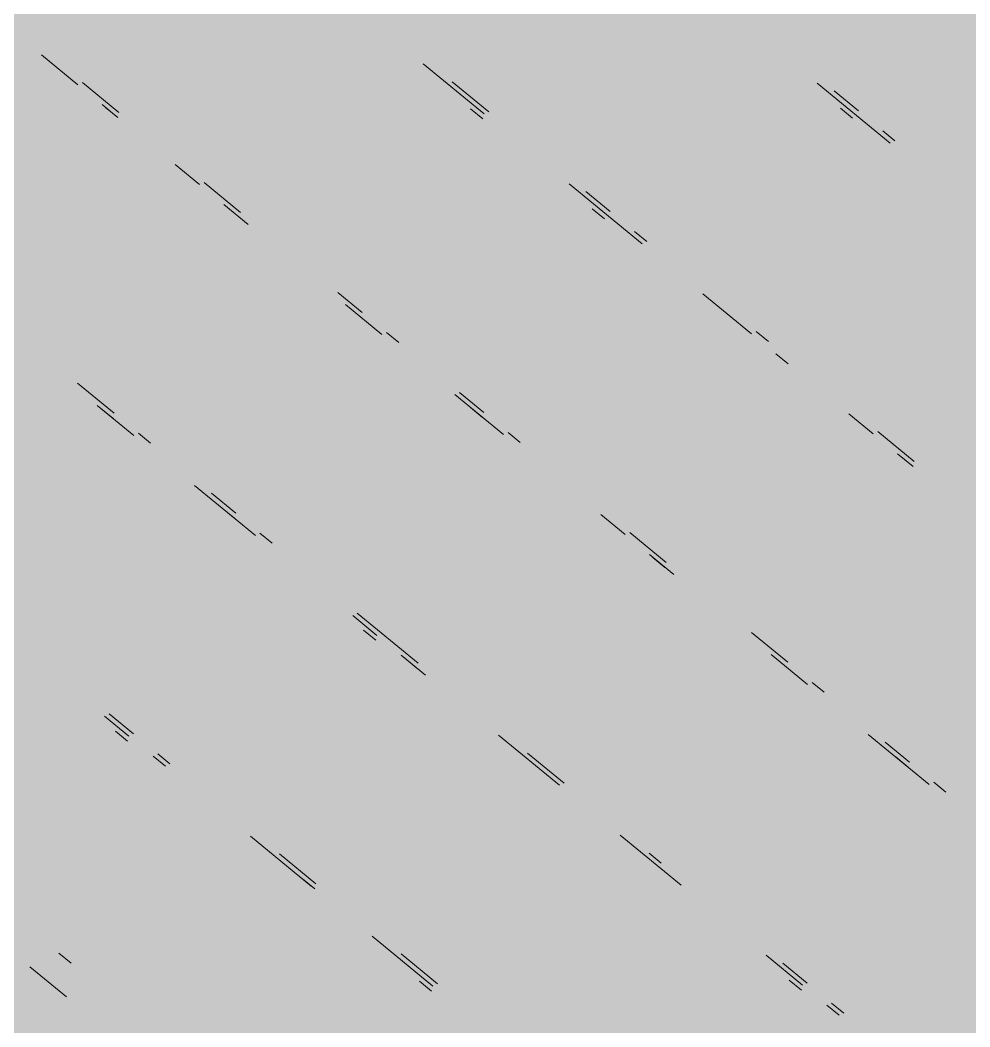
# Paper-space layout '03 3D Building and Roof' of a CAD drawing. Header units: millimetres. Extents: x 5 to 415, y 5 to 292.
# Drawn here: x 257.689 to 260.248, y 71.615 to 74.327 of the extents above; entities that cross this region are included whole.
import ezdxf

# ---------------------------------------------------------------- set-up
doc = ezdxf.new("R2010")
doc.units = ezdxf.units.MM
doc.layers.add('EXISTING', color=7, linetype='Continuous')
doc.layers.add('IMAGES', color=7, linetype='Continuous')

# ---------------------------------------------------------------- blocks, each defined once
blk = doc.blocks.new('SHEET_03')
at = {"layer": 'EXISTING', "color": 250, "lineweight": 9}
for p, q in [((257.7461, 74.2341), (257.8444, 74.1533)), ((258.775, 74.2094), (258.9388, 74.0747)), ((257.9552, 74.0784), (257.8569, 74.1592)), ((258.9513, 74.0806), (258.853, 74.1614)), ((259.8366, 74.1577), (260.0332, 73.9961)), ((259.9474, 74.0828), (259.8819, 74.1366)), ((257.9099, 74.0995), (257.9427, 74.0725)), ((257.9518, 74.065), (257.919, 74.0919)), ((258.9354, 74.0613), (258.9026, 74.0882)), ((259.9315, 74.0635), (259.8988, 74.0904)), ((260.0457, 74.002), (260.0129, 74.0289)), ((258.1065, 73.9379), (258.172, 73.884)), ((258.2828, 73.8091), (258.1845, 73.8899)), ((259.1681, 73.8862), (259.3647, 73.7246)), ((259.2789, 73.8113), (259.2134, 73.8651)), ((258.2376, 73.8301), (258.3031, 73.7763)), ((259.263, 73.792), (259.2303, 73.8189)), ((259.3772, 73.7305), (259.3445, 73.7574)), ((258.6105, 73.5397), (258.5449, 73.5936)), ((259.5285, 73.5899), (259.6596, 73.4822)), ((258.5652, 73.5608), (258.6635, 73.48)), ((258.7087, 73.4589), (258.676, 73.4859)), ((259.7049, 73.4611), (259.6721, 73.4881)), ((259.7251, 73.4283), (259.7579, 73.4014)), ((257.942, 73.2682), (257.8437, 73.349)), ((258.8601, 73.3184), (258.9911, 73.2107)), ((258.9381, 73.2704), (258.8726, 73.3243)), ((257.8967, 73.2893), (257.995, 73.2085)), ((257.9386, 73.2548), (257.9058, 73.2818)), ((258.9347, 73.257), (258.9019, 73.2839)), ((259.9217, 73.2667), (259.9872, 73.2129)), ((258.0403, 73.1874), (258.0075, 73.2144)), ((259.0364, 73.1896), (259.0036, 73.2166)), ((260.098, 73.1379), (259.9997, 73.2187)), ((260.0528, 73.159), (260.0855, 73.1321)), ((260.0946, 73.1245), (260.0619, 73.1515)), ((258.1588, 73.0738), (258.3227, 72.9392)), ((258.2696, 72.9989), (258.2041, 73.0528)), ((258.2662, 72.9855), (258.2335, 73.0124)), ((259.2532, 72.9952), (259.3188, 72.9414)), ((258.3679, 72.9181), (258.3351, 72.945)), ((259.4295, 72.8664), (259.3313, 72.9472)), ((259.3843, 72.8875), (259.4498, 72.8336)), ((259.4262, 72.853), (259.3934, 72.8799)), ((258.5848, 72.7237), (258.6503, 72.6698)), ((258.7611, 72.5949), (258.5973, 72.7296)), ((258.6469, 72.6564), (258.6141, 72.6834)), ((259.7572, 72.5971), (259.6589, 72.6779)), ((258.7158, 72.616), (258.7813, 72.5621)), ((258.7577, 72.5815), (258.7249, 72.6084)), ((259.7119, 72.6182), (259.8102, 72.5374)), ((259.8555, 72.5163), (259.8227, 72.5432)), ((257.9163, 72.4522), (257.9818, 72.3983)), ((257.9943, 72.4042), (257.9288, 72.4581)), ((257.9784, 72.3849), (257.9457, 72.4118)), ((258.9779, 72.4005), (259.1417, 72.2659)), ((259.974, 72.4027), (260.1379, 72.268)), ((260.0848, 72.3278), (260.0193, 72.3816)), ((258.0473, 72.3445), (258.0801, 72.3175)), ((258.0926, 72.3234), (258.0598, 72.3503)), ((259.1542, 72.2717), (259.0559, 72.3525)), ((260.0814, 72.3144), (260.0487, 72.3413)), ((260.1831, 72.247), (260.1503, 72.2739)), ((258.3095, 72.129), (258.4733, 71.9943)), ((259.3056, 72.1312), (259.4694, 71.9965)), ((258.4858, 72.0002), (258.3875, 72.081)), ((259.4163, 72.0563), (259.3836, 72.0832)), ((258.4824, 71.9868), (258.4496, 72.0137)), ((258.6371, 71.8597), (258.8009, 71.725)), ((257.8262, 71.7867), (257.7935, 71.8137)), ((258.8134, 71.7309), (258.7151, 71.8117)), ((259.6987, 71.808), (259.797, 71.7272)), ((257.7154, 71.777), (257.8137, 71.6962)), ((259.8095, 71.7331), (259.744, 71.7869)), ((258.7975, 71.7116), (258.7648, 71.7385)), ((259.7936, 71.7138), (259.7609, 71.7407)), ((259.8625, 71.6733), (259.8953, 71.6464)), ((259.9078, 71.6523), (259.875, 71.6792))]:
    blk.add_line(p, q, dxfattribs=at)
at = {"layer": 'IMAGES', "color": 7}
for points in [[(257.6309, 74.3238), (257.7273, 74.3238), (257.6309, 74.4202), (257.7273, 74.4202)], [(257.7273, 74.3238), (257.8236, 74.3238), (257.7273, 74.4202), (257.8236, 74.4202)], [(257.8236, 74.3238), (258.3055, 74.3238), (257.8236, 74.4202), (258.3055, 74.4202)], [(258.3055, 74.3238), (258.4982, 74.3238), (258.3055, 74.4202), (258.4982, 74.4202)], [(258.4982, 74.3238), (258.6909, 74.3238), (258.4982, 74.4202), (258.6909, 74.4202)], [(258.6909, 74.3238), (258.7873, 74.3238), (258.6909, 74.4202), (258.7873, 74.4202)], [(258.7873, 74.3238), (258.8836, 74.3238), (258.7873, 74.4202), (258.8836, 74.4202)], [(258.8836, 74.3238), (259.3655, 74.3238), (258.8836, 74.4202), (259.3655, 74.4202)], [(259.3655, 74.3238), (259.4618, 74.3238), (259.3655, 74.4202), (259.4618, 74.4202)], [(259.4618, 74.3238), (259.6545, 74.3238), (259.4618, 74.4202), (259.6545, 74.4202)], [(259.6545, 74.3238), (259.7509, 74.3238), (259.6545, 74.4202), (259.7509, 74.4202)], [(259.7509, 74.3238), (259.8473, 74.3238), (259.7509, 74.4202), (259.8473, 74.4202)], [(259.8473, 74.3238), (260.4255, 74.3238), (259.8473, 74.4202), (260.4255, 74.4202)], [(257.6309, 74.2274), (257.7273, 74.2274), (257.6309, 74.3238), (257.7273, 74.3238)], [(257.7273, 74.2274), (257.8236, 74.2274), (257.7273, 74.3238), (257.8236, 74.3238)], [(257.8236, 74.2274), (257.92, 74.2274), (257.8236, 74.3238), (257.92, 74.3238)], [(257.92, 74.2274), (258.4018, 74.2274), (257.92, 74.3238), (258.4018, 74.3238)], [(258.4018, 74.2274), (258.4982, 74.2274), (258.4018, 74.3238), (258.4982, 74.3238)], [(258.4982, 74.2274), (258.5945, 74.2274), (258.4982, 74.3238), (258.5945, 74.3238)], [(258.5945, 74.2274), (258.7873, 74.2274), (258.5945, 74.3238), (258.7873, 74.3238)], [(258.7873, 74.2274), (258.8836, 74.2274), (258.7873, 74.3238), (258.8836, 74.3238)], [(258.8836, 74.2274), (258.98, 74.2274), (258.8836, 74.3238), (258.98, 74.3238)], [(258.98, 74.2274), (259.4618, 74.2274), (258.98, 74.3238), (259.4618, 74.3238)], [(259.4618, 74.2274), (259.5582, 74.2274), (259.4618, 74.3238), (259.5582, 74.3238)], [(259.5582, 74.2274), (259.6545, 74.2274), (259.5582, 74.3238), (259.6545, 74.3238)], [(259.6545, 74.2274), (259.7509, 74.2274), (259.6545, 74.3238), (259.7509, 74.3238)], [(259.7509, 74.2274), (259.8473, 74.2274), (259.7509, 74.3238), (259.8473, 74.3238)], [(259.8473, 74.2274), (259.9436, 74.2274), (259.8473, 74.3238), (259.9436, 74.3238)], [(259.9436, 74.2274), (260.4255, 74.2274), (259.9436, 74.3238), (260.4255, 74.3238)], [(257.6309, 74.131), (257.7273, 74.131), (257.6309, 74.2274), (257.7273, 74.2274)], [(257.7273, 74.131), (257.92, 74.131), (257.7273, 74.2274), (257.92, 74.2274)], [(257.92, 74.131), (258.0164, 74.131), (257.92, 74.2274), (258.0164, 74.2274)], [(258.0164, 74.131), (258.4982, 74.131), (258.0164, 74.2274), (258.4982, 74.2274)], [(258.4982, 74.131), (258.5945, 74.131), (258.4982, 74.2274), (258.5945, 74.2274)], [(258.5945, 74.131), (258.6909, 74.131), (258.5945, 74.2274), (258.6909, 74.2274)], [(258.6909, 74.131), (258.7873, 74.131), (258.6909, 74.2274), (258.7873, 74.2274)], [(258.7873, 74.131), (258.8836, 74.131), (258.7873, 74.2274), (258.8836, 74.2274)], [(258.8836, 74.131), (258.98, 74.131), (258.8836, 74.2274), (258.98, 74.2274)], [(258.98, 74.131), (259.0764, 74.131), (258.98, 74.2274), (259.0764, 74.2274)], [(259.0764, 74.131), (259.5582, 74.131), (259.0764, 74.2274), (259.5582, 74.2274)], [(259.5582, 74.131), (259.6545, 74.131), (259.5582, 74.2274), (259.6545, 74.2274)], [(259.6545, 74.131), (259.7509, 74.131), (259.6545, 74.2274), (259.7509, 74.2274)], [(259.7509, 74.131), (259.8473, 74.131), (259.7509, 74.2274), (259.8473, 74.2274)], [(259.8473, 74.131), (259.9436, 74.131), (259.8473, 74.2274), (259.9436, 74.2274)], [(259.9436, 74.131), (260.04, 74.131), (259.9436, 74.2274), (260.04, 74.2274)], [(260.04, 74.131), (260.5218, 74.131), (260.04, 74.2274), (260.5218, 74.2274)], [(257.1491, 74.0346), (257.8236, 74.0346), (257.1491, 74.131), (257.8236, 74.131)], [(257.8236, 74.0346), (258.0164, 74.0346), (257.8236, 74.131), (258.0164, 74.131)], [(258.0164, 74.0346), (258.1127, 74.0346), (258.0164, 74.131), (258.1127, 74.131)], [(258.1127, 74.0346), (258.6909, 74.0346), (258.1127, 74.131), (258.6909, 74.131)], [(258.6909, 74.0346), (258.7873, 74.0346), (258.6909, 74.131), (258.7873, 74.131)], [(258.7873, 74.0346), (258.8836, 74.0346), (258.7873, 74.131), (258.8836, 74.131)], [(258.8836, 74.0346), (258.98, 74.0346), (258.8836, 74.131), (258.98, 74.131)], [(258.98, 74.0346), (259.0764, 74.0346), (258.98, 74.131), (259.0764, 74.131)], [(259.0764, 74.0346), (259.1727, 74.0346), (259.0764, 74.131), (259.1727, 74.131)], [(259.1727, 74.0346), (259.6545, 74.0346), (259.1727, 74.131), (259.6545, 74.131)], [(259.6545, 74.0346), (259.7509, 74.0346), (259.6545, 74.131), (259.7509, 74.131)], [(259.7509, 74.0346), (259.8473, 74.0346), (259.7509, 74.131), (259.8473, 74.131)], [(259.8473, 74.0346), (260.04, 74.0346), (259.8473, 74.131), (260.04, 74.131)], [(260.04, 74.0346), (260.6182, 74.0346), (260.04, 74.131), (260.6182, 74.131)], [(257.3418, 73.9382), (257.8236, 73.9382), (257.3418, 74.0346), (257.8236, 74.0346)], [(257.8236, 73.9382), (257.92, 73.9382), (257.8236, 74.0346), (257.92, 74.0346)], [(257.92, 73.9382), (258.0164, 73.9382), (257.92, 74.0346), (258.0164, 74.0346)], [(258.0164, 73.9382), (258.1127, 73.9382), (258.0164, 74.0346), (258.1127, 74.0346)], [(258.1127, 73.9382), (258.2091, 73.9382), (258.1127, 74.0346), (258.2091, 74.0346)], [(258.2091, 73.9382), (258.3055, 73.9382), (258.2091, 74.0346), (258.3055, 74.0346)], [(258.3055, 73.9382), (258.7873, 73.9382), (258.3055, 74.0346), (258.7873, 74.0346)], [(258.7873, 73.9382), (258.8836, 73.9382), (258.7873, 74.0346), (258.8836, 74.0346)], [(258.8836, 73.9382), (258.98, 73.9382), (258.8836, 74.0346), (258.98, 74.0346)], [(258.98, 73.9382), (259.0764, 73.9382), (258.98, 74.0346), (259.0764, 74.0346)], [(259.0764, 73.9382), (259.1727, 73.9382), (259.0764, 74.0346), (259.1727, 74.0346)], [(259.1727, 73.9382), (259.2691, 73.9382), (259.1727, 74.0346), (259.2691, 74.0346)], [(259.2691, 73.9382), (259.9436, 73.9382), (259.2691, 74.0346), (259.9436, 74.0346)], [(259.9436, 73.9382), (260.1364, 73.9382), (259.9436, 74.0346), (260.1364, 74.0346)], [(260.1364, 73.9382), (260.2327, 73.9382), (260.1364, 74.0346), (260.2327, 74.0346)], [(260.2327, 73.9382), (260.3291, 73.9382), (260.2327, 74.0346), (260.3291, 74.0346)], [(257.4382, 73.8418), (257.92, 73.8418), (257.4382, 73.9382), (257.92, 73.9382)], [(257.92, 73.8418), (258.0164, 73.8418), (257.92, 73.9382), (258.0164, 73.9382)], [(258.0164, 73.8418), (258.1127, 73.8418), (258.0164, 73.9382), (258.1127, 73.9382)], [(258.1127, 73.8418), (258.3055, 73.8418), (258.1127, 73.9382), (258.3055, 73.9382)], [(258.3055, 73.8418), (258.4982, 73.8418), (258.3055, 73.9382), (258.4982, 73.9382)], [(258.4982, 73.8418), (258.98, 73.8418), (258.4982, 73.9382), (258.98, 73.9382)], [(258.98, 73.8418), (259.0764, 73.8418), (258.98, 73.9382), (259.0764, 73.9382)], [(259.0764, 73.8418), (259.2691, 73.8418), (259.0764, 73.9382), (259.2691, 73.9382)], [(259.2691, 73.8418), (259.3655, 73.8418), (259.2691, 73.9382), (259.3655, 73.9382)], [(259.3655, 73.8418), (259.4618, 73.8418), (259.3655, 73.9382), (259.4618, 73.9382)], [(259.4618, 73.8418), (259.9436, 73.8418), (259.4618, 73.9382), (259.9436, 73.9382)], [(259.9436, 73.8418), (260.04, 73.8418), (259.9436, 73.9382), (260.04, 73.9382)], [(260.04, 73.8418), (260.1364, 73.8418), (260.04, 73.9382), (260.1364, 73.9382)], [(260.1364, 73.8418), (260.2327, 73.8418), (260.1364, 73.9382), (260.2327, 73.9382)], [(260.2327, 73.8418), (260.3291, 73.8418), (260.2327, 73.9382), (260.3291, 73.9382)], [(257.5345, 73.7454), (258.0164, 73.7454), (257.5345, 73.8418), (258.0164, 73.8418)], [(258.0164, 73.7454), (258.1127, 73.7454), (258.0164, 73.8418), (258.1127, 73.8418)], [(258.1127, 73.7454), (258.2091, 73.7454), (258.1127, 73.8418), (258.2091, 73.8418)], [(258.2091, 73.7454), (258.3055, 73.7454), (258.2091, 73.8418), (258.3055, 73.8418)], [(258.3055, 73.7454), (258.4018, 73.7454), (258.3055, 73.8418), (258.4018, 73.8418)], [(258.4018, 73.7454), (258.4982, 73.7454), (258.4018, 73.8418), (258.4982, 73.8418)], [(258.4982, 73.7454), (259.0764, 73.7454), (258.4982, 73.8418), (259.0764, 73.8418)], [(259.0764, 73.7454), (259.1727, 73.7454), (259.0764, 73.8418), (259.1727, 73.8418)], [(259.1727, 73.7454), (259.3655, 73.7454), (259.1727, 73.8418), (259.3655, 73.8418)], [(259.3655, 73.7454), (259.4618, 73.7454), (259.3655, 73.8418), (259.4618, 73.8418)], [(259.4618, 73.7454), (259.5582, 73.7454), (259.4618, 73.8418), (259.5582, 73.8418)], [(259.5582, 73.7454), (260.1364, 73.7454), (259.5582, 73.8418), (260.1364, 73.8418)], [(260.1364, 73.7454), (260.2327, 73.7454), (260.1364, 73.8418), (260.2327, 73.8418)], [(260.2327, 73.7454), (260.4255, 73.7454), (260.2327, 73.8418), (260.4255, 73.8418)], [(257.6309, 73.649), (258.1127, 73.649), (257.6309, 73.7454), (258.1127, 73.7454)], [(258.1127, 73.649), (258.2091, 73.649), (258.1127, 73.7454), (258.2091, 73.7454)], [(258.2091, 73.649), (258.3055, 73.649), (258.2091, 73.7454), (258.3055, 73.7454)], [(258.3055, 73.649), (258.4018, 73.649), (258.3055, 73.7454), (258.4018, 73.7454)], [(258.4018, 73.649), (258.4982, 73.649), (258.4018, 73.7454), (258.4982, 73.7454)], [(258.4982, 73.649), (258.5945, 73.649), (258.4982, 73.7454), (258.5945, 73.7454)], [(258.5945, 73.649), (259.1727, 73.649), (258.5945, 73.7454), (259.1727, 73.7454)], [(259.1727, 73.649), (259.2691, 73.649), (259.1727, 73.7454), (259.2691, 73.7454)], [(259.2691, 73.649), (259.4618, 73.649), (259.2691, 73.7454), (259.4618, 73.7454)], [(259.4618, 73.649), (259.5582, 73.649), (259.4618, 73.7454), (259.5582, 73.7454)], [(259.5582, 73.649), (259.6545, 73.649), (259.5582, 73.7454), (259.6545, 73.7454)], [(259.6545, 73.649), (260.1364, 73.649), (259.6545, 73.7454), (260.1364, 73.7454)], [(260.1364, 73.649), (260.2327, 73.649), (260.1364, 73.7454), (260.2327, 73.7454)], [(260.2327, 73.649), (260.3291, 73.649), (260.2327, 73.7454), (260.3291, 73.7454)], [(257.6309, 73.5526), (257.7273, 73.5526), (257.6309, 73.649), (257.7273, 73.649)], [(257.7273, 73.5526), (258.2091, 73.5526), (257.7273, 73.649), (258.2091, 73.649)], [(258.2091, 73.5526), (258.3055, 73.5526), (258.2091, 73.649), (258.3055, 73.649)], [(258.3055, 73.5526), (258.4018, 73.5526), (258.3055, 73.649), (258.4018, 73.649)], [(258.4018, 73.5526), (258.4982, 73.5526), (258.4018, 73.649), (258.4982, 73.649)], [(258.4982, 73.5526), (258.5945, 73.5526), (258.4982, 73.649), (258.5945, 73.649)], [(258.5945, 73.5526), (258.6909, 73.5526), (258.5945, 73.649), (258.6909, 73.649)], [(258.6909, 73.5526), (258.7873, 73.5526), (258.6909, 73.649), (258.7873, 73.649)], [(258.7873, 73.5526), (259.2691, 73.5526), (258.7873, 73.649), (259.2691, 73.649)], [(259.2691, 73.5526), (259.3655, 73.5526), (259.2691, 73.649), (259.3655, 73.649)], [(259.3655, 73.5526), (259.4618, 73.5526), (259.3655, 73.649), (259.4618, 73.649)], [(259.4618, 73.5526), (259.5582, 73.5526), (259.4618, 73.649), (259.5582, 73.649)], [(259.5582, 73.5526), (259.6545, 73.5526), (259.5582, 73.649), (259.6545, 73.649)], [(259.6545, 73.5526), (259.7509, 73.5526), (259.6545, 73.649), (259.7509, 73.649)], [(259.7509, 73.5526), (260.2327, 73.5526), (259.7509, 73.649), (260.2327, 73.649)], [(260.2327, 73.5526), (260.3291, 73.5526), (260.2327, 73.649), (260.3291, 73.649)], [(257.6309, 73.3598), (257.7273, 73.3598), (257.6309, 73.5526), (257.7273, 73.5526)], [(257.7273, 73.3598), (257.8236, 73.3598), (257.7273, 73.5526), (257.8236, 73.5526)], [(257.8236, 73.4562), (258.4018, 73.4562), (257.8236, 73.5526), (258.4018, 73.5526)], [(258.4018, 73.4562), (258.4982, 73.4562), (258.4018, 73.5526), (258.4982, 73.5526)], [(258.4982, 73.4562), (258.5945, 73.4562), (258.4982, 73.5526), (258.5945, 73.5526)], [(258.5945, 73.4562), (258.6909, 73.4562), (258.5945, 73.5526), (258.6909, 73.5526)], [(258.6909, 73.4562), (258.7873, 73.4562), (258.6909, 73.5526), (258.7873, 73.5526)], [(258.7873, 73.4562), (258.8836, 73.4562), (258.7873, 73.5526), (258.8836, 73.5526)], [(258.8836, 73.4562), (259.3655, 73.4562), (258.8836, 73.5526), (259.3655, 73.5526)], [(259.3655, 73.4562), (259.4618, 73.4562), (259.3655, 73.5526), (259.4618, 73.5526)], [(259.4618, 73.4562), (259.5582, 73.4562), (259.4618, 73.5526), (259.5582, 73.5526)], [(259.5582, 73.4562), (259.7509, 73.4562), (259.5582, 73.5526), (259.7509, 73.5526)], [(259.7509, 73.4562), (259.8473, 73.4562), (259.7509, 73.5526), (259.8473, 73.5526)], [(259.8473, 73.4562), (260.3291, 73.4562), (259.8473, 73.5526), (260.3291, 73.5526)], [(257.8236, 73.3598), (257.92, 73.3598), (257.8236, 73.4562), (257.92, 73.4562)], [(257.92, 73.3598), (258.0164, 73.3598), (257.92, 73.4562), (258.0164, 73.4562)], [(258.0164, 73.3598), (258.4982, 73.3598), (258.0164, 73.4562), (258.4982, 73.4562)], [(258.4982, 73.3598), (258.5945, 73.3598), (258.4982, 73.4562), (258.5945, 73.4562)], [(258.5945, 73.3598), (258.6909, 73.3598), (258.5945, 73.4562), (258.6909, 73.4562)], [(258.6909, 73.3598), (258.7873, 73.3598), (258.6909, 73.4562), (258.7873, 73.4562)], [(258.7873, 73.3598), (258.8836, 73.3598), (258.7873, 73.4562), (258.8836, 73.4562)], [(258.8836, 73.3598), (258.98, 73.3598), (258.8836, 73.4562), (258.98, 73.4562)], [(258.98, 73.3598), (259.4618, 73.3598), (258.98, 73.4562), (259.4618, 73.4562)], [(259.4618, 73.3598), (259.5582, 73.3598), (259.4618, 73.4562), (259.5582, 73.4562)], [(259.5582, 73.3598), (259.6545, 73.3598), (259.5582, 73.4562), (259.6545, 73.4562)], [(259.6545, 73.3598), (259.8473, 73.3598), (259.6545, 73.4562), (259.8473, 73.4562)], [(259.8473, 73.3598), (259.9436, 73.3598), (259.8473, 73.4562), (259.9436, 73.4562)], [(259.9436, 73.3598), (260.04, 73.3598), (259.9436, 73.4562), (260.04, 73.4562)], [(260.04, 73.3598), (260.5218, 73.3598), (260.04, 73.4562), (260.5218, 73.4562)], [(257.6309, 73.2634), (257.7273, 73.2634), (257.6309, 73.3598), (257.7273, 73.3598)], [(257.7273, 73.2634), (257.8236, 73.2634), (257.7273, 73.3598), (257.8236, 73.3598)], [(257.8236, 73.2634), (258.0164, 73.2634), (257.8236, 73.3598), (258.0164, 73.3598)], [(258.0164, 73.2634), (258.1127, 73.2634), (258.0164, 73.3598), (258.1127, 73.3598)], [(258.1127, 73.2634), (258.5945, 73.2634), (258.1127, 73.3598), (258.5945, 73.3598)], [(258.5945, 73.2634), (258.6909, 73.2634), (258.5945, 73.3598), (258.6909, 73.3598)], [(258.6909, 73.2634), (258.7873, 73.2634), (258.6909, 73.3598), (258.7873, 73.3598)], [(258.7873, 73.2634), (258.8836, 73.2634), (258.7873, 73.3598), (258.8836, 73.3598)], [(258.8836, 73.2634), (258.98, 73.2634), (258.8836, 73.3598), (258.98, 73.3598)], [(258.98, 73.2634), (259.0764, 73.2634), (258.98, 73.3598), (259.0764, 73.3598)], [(259.0764, 73.2634), (259.5582, 73.2634), (259.0764, 73.3598), (259.5582, 73.3598)], [(259.5582, 73.2634), (259.6545, 73.2634), (259.5582, 73.3598), (259.6545, 73.3598)], [(259.6545, 73.2634), (259.7509, 73.2634), (259.6545, 73.3598), (259.7509, 73.3598)], [(259.7509, 73.2634), (259.8473, 73.2634), (259.7509, 73.3598), (259.8473, 73.3598)], [(259.8473, 73.2634), (259.9436, 73.2634), (259.8473, 73.3598), (259.9436, 73.3598)], [(259.9436, 73.2634), (260.04, 73.2634), (259.9436, 73.3598), (260.04, 73.3598)], [(260.04, 73.2634), (260.1364, 73.2634), (260.04, 73.3598), (260.1364, 73.3598)], [(260.1364, 73.2634), (260.6182, 73.2634), (260.1364, 73.3598), (260.6182, 73.3598)], [(257.2455, 73.167), (257.7273, 73.167), (257.2455, 73.2634), (257.7273, 73.2634)], [(257.7273, 73.167), (257.8236, 73.167), (257.7273, 73.2634), (257.8236, 73.2634)], [(257.8236, 73.167), (257.92, 73.167), (257.8236, 73.2634), (257.92, 73.2634)], [(257.92, 73.167), (258.1127, 73.167), (257.92, 73.2634), (258.1127, 73.2634)], [(258.1127, 73.167), (258.2091, 73.167), (258.1127, 73.2634), (258.2091, 73.2634)], [(258.2091, 73.167), (258.3055, 73.167), (258.2091, 73.2634), (258.3055, 73.2634)], [(258.3055, 73.167), (258.7873, 73.167), (258.3055, 73.2634), (258.7873, 73.2634)], [(258.7873, 73.167), (258.8836, 73.167), (258.7873, 73.2634), (258.8836, 73.2634)], [(258.8836, 73.167), (259.0764, 73.167), (258.8836, 73.2634), (259.0764, 73.2634)], [(259.0764, 73.167), (259.2691, 73.167), (259.0764, 73.2634), (259.2691, 73.2634)], [(259.2691, 73.167), (259.8473, 73.167), (259.2691, 73.2634), (259.8473, 73.2634)], [(259.8473, 73.167), (259.9436, 73.167), (259.8473, 73.2634), (259.9436, 73.2634)], [(259.9436, 73.167), (260.04, 73.167), (259.9436, 73.2634), (260.04, 73.2634)], [(260.04, 73.167), (260.1364, 73.167), (260.04, 73.2634), (260.1364, 73.2634)], [(260.1364, 73.167), (260.2327, 73.167), (260.1364, 73.2634), (260.2327, 73.2634)], [(260.2327, 73.167), (260.9073, 73.167), (260.2327, 73.2634), (260.9073, 73.2634)], [(257.3418, 73.0706), (257.8236, 73.0706), (257.3418, 73.167), (257.8236, 73.167)], [(257.8236, 73.0706), (257.92, 73.0706), (257.8236, 73.167), (257.92, 73.167)], [(257.92, 73.0706), (258.0164, 73.0706), (257.92, 73.167), (258.0164, 73.167)], [(258.0164, 73.0706), (258.2091, 73.0706), (258.0164, 73.167), (258.2091, 73.167)], [(258.2091, 73.0706), (258.3055, 73.0706), (258.2091, 73.167), (258.3055, 73.167)], [(258.3055, 73.0706), (258.4018, 73.0706), (258.3055, 73.167), (258.4018, 73.167)], [(258.4018, 73.0706), (258.8836, 73.0706), (258.4018, 73.167), (258.8836, 73.167)], [(258.8836, 73.0706), (258.98, 73.0706), (258.8836, 73.167), (258.98, 73.167)], [(258.98, 73.0706), (259.1727, 73.0706), (258.98, 73.167), (259.1727, 73.167)], [(259.1727, 73.0706), (259.2691, 73.0706), (259.1727, 73.167), (259.2691, 73.167)], [(259.2691, 73.0706), (259.3655, 73.0706), (259.2691, 73.167), (259.3655, 73.167)], [(259.3655, 73.0706), (259.8473, 73.0706), (259.3655, 73.167), (259.8473, 73.167)], [(259.8473, 73.0706), (259.9436, 73.0706), (259.8473, 73.167), (259.9436, 73.167)], [(259.9436, 73.0706), (260.04, 73.0706), (259.9436, 73.167), (260.04, 73.167)], [(260.04, 73.0706), (260.1364, 73.0706), (260.04, 73.167), (260.1364, 73.167)], [(260.1364, 73.0706), (260.2327, 73.0706), (260.1364, 73.167), (260.2327, 73.167)], [(260.2327, 73.0706), (260.3291, 73.0706), (260.2327, 73.167), (260.3291, 73.167)], [(257.4382, 72.9742), (258.0164, 72.9742), (257.4382, 73.0706), (258.0164, 73.0706)], [(258.0164, 72.9742), (258.1127, 72.9742), (258.0164, 73.0706), (258.1127, 73.0706)], [(258.1127, 72.9742), (258.3055, 72.9742), (258.1127, 73.0706), (258.3055, 73.0706)], [(258.3055, 72.9742), (258.4018, 72.9742), (258.3055, 73.0706), (258.4018, 73.0706)], [(258.4018, 72.9742), (258.4982, 72.9742), (258.4018, 73.0706), (258.4982, 73.0706)], [(258.4982, 72.9742), (258.98, 72.9742), (258.4982, 73.0706), (258.98, 73.0706)], [(258.98, 72.9742), (259.0764, 72.9742), (258.98, 73.0706), (259.0764, 73.0706)], [(259.0764, 72.9742), (259.1727, 72.9742), (259.0764, 73.0706), (259.1727, 73.0706)], [(259.1727, 72.9742), (259.2691, 72.9742), (259.1727, 73.0706), (259.2691, 73.0706)], [(259.2691, 72.9742), (259.3655, 72.9742), (259.2691, 73.0706), (259.3655, 73.0706)], [(259.3655, 72.9742), (259.4618, 72.9742), (259.3655, 73.0706), (259.4618, 73.0706)], [(259.4618, 72.9742), (259.9436, 72.9742), (259.4618, 73.0706), (259.9436, 73.0706)], [(259.9436, 72.9742), (260.04, 72.9742), (259.9436, 73.0706), (260.04, 73.0706)], [(260.04, 72.9742), (260.1364, 72.9742), (260.04, 73.0706), (260.1364, 73.0706)], [(260.1364, 72.9742), (260.2327, 72.9742), (260.1364, 73.0706), (260.2327, 73.0706)], [(260.2327, 72.9742), (260.3291, 72.9742), (260.2327, 73.0706), (260.3291, 73.0706)], [(257.4382, 72.8778), (258.1127, 72.8778), (257.4382, 72.9742), (258.1127, 72.9742)], [(258.1127, 72.8778), (258.2091, 72.8778), (258.1127, 72.9742), (258.2091, 72.9742)], [(258.2091, 72.8778), (258.4018, 72.8778), (258.2091, 72.9742), (258.4018, 72.9742)], [(258.4018, 72.8778), (258.4982, 72.8778), (258.4018, 72.9742), (258.4982, 72.9742)], [(258.4982, 72.8778), (258.5945, 72.8778), (258.4982, 72.9742), (258.5945, 72.9742)], [(258.5945, 72.8778), (258.6909, 72.8778), (258.5945, 72.9742), (258.6909, 72.9742)], [(258.6909, 72.8778), (259.0764, 72.8778), (258.6909, 72.9742), (259.0764, 72.9742)], [(259.0764, 72.8778), (259.2691, 72.8778), (259.0764, 72.9742), (259.2691, 72.9742)], [(259.2691, 72.8778), (259.4618, 72.8778), (259.2691, 72.9742), (259.4618, 72.9742)], [(259.4618, 72.8778), (259.5582, 72.8778), (259.4618, 72.9742), (259.5582, 72.9742)], [(259.5582, 72.8778), (259.6545, 72.8778), (259.5582, 72.9742), (259.6545, 72.9742)], [(259.6545, 72.8778), (260.1364, 72.8778), (259.6545, 72.9742), (260.1364, 72.9742)], [(260.1364, 72.8778), (260.2327, 72.8778), (260.1364, 72.9742), (260.2327, 72.9742)], [(260.2327, 72.8778), (260.4255, 72.8778), (260.2327, 72.9742), (260.4255, 72.9742)], [(257.6309, 72.7814), (257.7273, 72.7814), (257.6309, 72.8778), (257.7273, 72.8778)], [(257.7273, 72.7814), (258.2091, 72.7814), (257.7273, 72.8778), (258.2091, 72.8778)], [(258.2091, 72.7814), (258.3055, 72.7814), (258.2091, 72.8778), (258.3055, 72.8778)], [(258.3055, 72.685), (258.4018, 72.685), (258.3055, 72.8778), (258.4018, 72.8778)], [(258.4018, 72.7814), (258.5945, 72.7814), (258.4018, 72.8778), (258.5945, 72.8778)], [(258.5945, 72.7814), (258.6909, 72.7814), (258.5945, 72.8778), (258.6909, 72.8778)], [(258.6909, 72.7814), (258.7873, 72.7814), (258.6909, 72.8778), (258.7873, 72.8778)], [(258.7873, 72.685), (259.2691, 72.685), (258.7873, 72.8778), (259.2691, 72.8778)], [(259.2691, 72.7814), (259.3655, 72.7814), (259.2691, 72.8778), (259.3655, 72.8778)], [(259.3655, 72.7814), (259.4618, 72.7814), (259.3655, 72.8778), (259.4618, 72.8778)], [(259.4618, 72.685), (259.5582, 72.685), (259.4618, 72.8778), (259.5582, 72.8778)], [(259.5582, 72.7814), (259.6545, 72.7814), (259.5582, 72.8778), (259.6545, 72.8778)], [(259.6545, 72.7814), (259.7509, 72.7814), (259.6545, 72.8778), (259.7509, 72.8778)], [(259.7509, 72.7814), (260.2327, 72.7814), (259.7509, 72.8778), (260.2327, 72.8778)], [(260.2327, 72.7814), (260.3291, 72.7814), (260.2327, 72.8778), (260.3291, 72.8778)], [(257.5345, 72.685), (257.7273, 72.685), (257.5345, 72.7814), (257.7273, 72.7814)], [(257.7273, 72.685), (257.8236, 72.685), (257.7273, 72.7814), (257.8236, 72.7814)], [(257.8236, 72.685), (258.3055, 72.685), (257.8236, 72.7814), (258.3055, 72.7814)], [(258.4018, 72.685), (258.4982, 72.685), (258.4018, 72.7814), (258.4982, 72.7814)], [(258.4982, 72.685), (258.5945, 72.685), (258.4982, 72.7814), (258.5945, 72.7814)], [(258.5945, 72.685), (258.6909, 72.685), (258.5945, 72.7814), (258.6909, 72.7814)], [(258.6909, 72.685), (258.7873, 72.685), (258.6909, 72.7814), (258.7873, 72.7814)], [(259.2691, 72.685), (259.3655, 72.685), (259.2691, 72.7814), (259.3655, 72.7814)], [(259.3655, 72.685), (259.4618, 72.685), (259.3655, 72.7814), (259.4618, 72.7814)], [(259.5582, 72.685), (259.6545, 72.685), (259.5582, 72.7814), (259.6545, 72.7814)], [(259.6545, 72.685), (259.7509, 72.685), (259.6545, 72.7814), (259.7509, 72.7814)], [(259.7509, 72.685), (259.8473, 72.685), (259.7509, 72.7814), (259.8473, 72.7814)], [(259.8473, 72.685), (260.3291, 72.685), (259.8473, 72.7814), (260.3291, 72.7814)], [(257.6309, 72.5886), (257.7273, 72.5886), (257.6309, 72.685), (257.7273, 72.685)], [(257.7273, 72.5886), (257.8236, 72.5886), (257.7273, 72.685), (257.8236, 72.685)], [(257.8236, 72.5886), (257.92, 72.5886), (257.8236, 72.685), (257.92, 72.685)], [(257.92, 72.5886), (258.4018, 72.5886), (257.92, 72.685), (258.4018, 72.685)], [(258.4018, 72.5886), (258.4982, 72.5886), (258.4018, 72.685), (258.4982, 72.685)], [(258.4982, 72.5886), (258.5945, 72.5886), (258.4982, 72.685), (258.5945, 72.685)], [(258.5945, 72.5886), (258.7873, 72.5886), (258.5945, 72.685), (258.7873, 72.685)], [(258.7873, 72.5886), (258.8836, 72.5886), (258.7873, 72.685), (258.8836, 72.685)], [(258.8836, 72.5886), (258.98, 72.5886), (258.8836, 72.685), (258.98, 72.685)], [(258.98, 72.5886), (259.3655, 72.5886), (258.98, 72.685), (259.3655, 72.685)], [(259.3655, 72.5886), (259.4618, 72.5886), (259.3655, 72.685), (259.4618, 72.685)], [(259.4618, 72.5886), (259.5582, 72.5886), (259.4618, 72.685), (259.5582, 72.685)], [(259.5582, 72.5886), (259.6545, 72.5886), (259.5582, 72.685), (259.6545, 72.685)], [(259.6545, 72.5886), (259.7509, 72.5886), (259.6545, 72.685), (259.7509, 72.685)], [(259.7509, 72.5886), (259.8473, 72.5886), (259.7509, 72.685), (259.8473, 72.685)], [(259.8473, 72.5886), (259.9436, 72.5886), (259.8473, 72.685), (259.9436, 72.685)], [(259.9436, 72.5886), (260.4255, 72.5886), (259.9436, 72.685), (260.4255, 72.685)], [(257.6309, 72.4922), (257.7273, 72.4922), (257.6309, 72.5886), (257.7273, 72.5886)], [(257.7273, 72.4922), (257.8236, 72.4922), (257.7273, 72.5886), (257.8236, 72.5886)], [(257.8236, 72.3958), (257.92, 72.3958), (257.8236, 72.5886), (257.92, 72.5886)], [(257.92, 72.4922), (258.0164, 72.4922), (257.92, 72.5886), (258.0164, 72.5886)], [(258.0164, 72.4922), (258.5945, 72.4922), (258.0164, 72.5886), (258.5945, 72.5886)], [(258.5945, 72.4922), (258.6909, 72.4922), (258.5945, 72.5886), (258.6909, 72.5886)], [(258.6909, 72.4922), (258.7873, 72.4922), (258.6909, 72.5886), (258.7873, 72.5886)], [(258.7873, 72.4922), (258.8836, 72.4922), (258.7873, 72.5886), (258.8836, 72.5886)], [(258.8836, 72.4922), (258.98, 72.4922), (258.8836, 72.5886), (258.98, 72.5886)], [(258.98, 72.4922), (259.5582, 72.4922), (258.98, 72.5886), (259.5582, 72.5886)], [(259.5582, 72.4922), (259.6545, 72.4922), (259.5582, 72.5886), (259.6545, 72.5886)], [(259.6545, 72.4922), (259.7509, 72.4922), (259.6545, 72.5886), (259.7509, 72.5886)], [(259.7509, 72.4922), (259.8473, 72.4922), (259.7509, 72.5886), (259.8473, 72.5886)], [(259.8473, 72.4922), (259.9436, 72.4922), (259.8473, 72.5886), (259.9436, 72.5886)], [(259.9436, 72.4922), (260.04, 72.4922), (259.9436, 72.5886), (260.04, 72.5886)], [(260.04, 72.4922), (260.5218, 72.4922), (260.04, 72.5886), (260.5218, 72.5886)], [(257.2455, 72.3958), (257.7273, 72.3958), (257.2455, 72.4922), (257.7273, 72.4922)], [(257.7273, 72.3958), (257.8236, 72.3958), (257.7273, 72.4922), (257.8236, 72.4922)], [(257.92, 72.3958), (258.0164, 72.3958), (257.92, 72.4922), (258.0164, 72.4922)], [(258.0164, 72.3958), (258.1127, 72.3958), (258.0164, 72.4922), (258.1127, 72.4922)], [(258.1127, 72.3958), (258.2091, 72.3958), (258.1127, 72.4922), (258.2091, 72.4922)], [(258.2091, 72.3958), (258.6909, 72.3958), (258.2091, 72.4922), (258.6909, 72.4922)], [(258.6909, 72.3958), (258.7873, 72.3958), (258.6909, 72.4922), (258.7873, 72.4922)], [(258.7873, 72.3958), (258.8836, 72.3958), (258.7873, 72.4922), (258.8836, 72.4922)], [(258.8836, 72.3958), (259.0764, 72.3958), (258.8836, 72.4922), (259.0764, 72.4922)], [(259.0764, 72.3958), (259.1727, 72.3958), (259.0764, 72.4922), (259.1727, 72.4922)], [(259.1727, 72.3958), (259.6545, 72.3958), (259.1727, 72.4922), (259.6545, 72.4922)], [(259.6545, 72.3958), (259.7509, 72.3958), (259.6545, 72.4922), (259.7509, 72.4922)], [(259.7509, 72.3958), (259.8473, 72.3958), (259.7509, 72.4922), (259.8473, 72.4922)], [(259.8473, 72.3958), (259.9436, 72.3958), (259.8473, 72.4922), (259.9436, 72.4922)], [(259.9436, 72.3958), (260.04, 72.3958), (259.9436, 72.4922), (260.04, 72.4922)], [(260.04, 72.3958), (260.1364, 72.3958), (260.04, 72.4922), (260.1364, 72.4922)], [(260.1364, 72.3958), (260.2327, 72.3958), (260.1364, 72.4922), (260.2327, 72.4922)], [(260.2327, 72.3958), (260.7145, 72.3958), (260.2327, 72.4922), (260.7145, 72.4922)], [(257.3418, 72.2994), (257.8236, 72.2994), (257.3418, 72.3958), (257.8236, 72.3958)], [(257.8236, 72.2994), (257.92, 72.2994), (257.8236, 72.3958), (257.92, 72.3958)], [(257.92, 72.2994), (258.1127, 72.2994), (257.92, 72.3958), (258.1127, 72.3958)], [(258.1127, 72.2994), (258.2091, 72.2994), (258.1127, 72.3958), (258.2091, 72.3958)], [(258.2091, 72.2994), (258.3055, 72.2994), (258.2091, 72.3958), (258.3055, 72.3958)], [(258.3055, 72.2994), (258.7873, 72.2994), (258.3055, 72.3958), (258.7873, 72.3958)], [(258.7873, 72.2994), (258.8836, 72.2994), (258.7873, 72.3958), (258.8836, 72.3958)], [(258.8836, 72.2994), (258.98, 72.2994), (258.8836, 72.3958), (258.98, 72.3958)], [(258.98, 72.2994), (259.1727, 72.2994), (258.98, 72.3958), (259.1727, 72.3958)], [(259.1727, 72.2994), (259.2691, 72.2994), (259.1727, 72.3958), (259.2691, 72.3958)], [(259.2691, 72.2994), (259.8473, 72.2994), (259.2691, 72.3958), (259.8473, 72.3958)], [(259.8473, 72.2994), (259.9436, 72.2994), (259.8473, 72.3958), (259.9436, 72.3958)], [(259.9436, 72.2994), (260.1364, 72.2994), (259.9436, 72.3958), (260.1364, 72.3958)], [(260.1364, 72.2994), (260.2327, 72.2994), (260.1364, 72.3958), (260.2327, 72.3958)], [(260.2327, 72.2994), (260.3291, 72.2994), (260.2327, 72.3958), (260.3291, 72.3958)], [(257.5345, 72.203), (257.92, 72.203), (257.5345, 72.2994), (257.92, 72.2994)], [(257.92, 72.203), (258.0164, 72.203), (257.92, 72.2994), (258.0164, 72.2994)], [(258.0164, 72.203), (258.1127, 72.203), (258.0164, 72.2994), (258.1127, 72.2994)], [(258.1127, 72.203), (258.2091, 72.203), (258.1127, 72.2994), (258.2091, 72.2994)], [(258.2091, 72.203), (258.3055, 72.203), (258.2091, 72.2994), (258.3055, 72.2994)], [(258.3055, 72.203), (258.8836, 72.203), (258.3055, 72.2994), (258.8836, 72.2994)], [(258.8836, 72.203), (258.98, 72.203), (258.8836, 72.2994), (258.98, 72.2994)], [(258.98, 72.203), (259.0764, 72.203), (258.98, 72.2994), (259.0764, 72.2994)], [(259.0764, 72.203), (259.2691, 72.203), (259.0764, 72.2994), (259.2691, 72.2994)], [(259.2691, 72.203), (259.3655, 72.203), (259.2691, 72.2994), (259.3655, 72.2994)], [(259.3655, 72.203), (259.9436, 72.203), (259.3655, 72.2994), (259.9436, 72.2994)], [(259.9436, 72.203), (260.04, 72.203), (259.9436, 72.2994), (260.04, 72.2994)], [(260.04, 72.203), (260.2327, 72.203), (260.04, 72.2994), (260.2327, 72.2994)], [(260.2327, 72.203), (260.4255, 72.203), (260.2327, 72.2994), (260.4255, 72.2994)], [(257.5345, 72.1065), (258.0164, 72.1065), (257.5345, 72.203), (258.0164, 72.203)], [(258.0164, 72.1065), (258.1127, 72.1065), (258.0164, 72.203), (258.1127, 72.203)], [(258.1127, 72.1065), (258.2091, 72.1065), (258.1127, 72.203), (258.2091, 72.203)], [(258.2091, 72.1065), (258.4018, 72.1065), (258.2091, 72.203), (258.4018, 72.203)], [(258.4018, 72.1065), (258.4982, 72.1065), (258.4018, 72.203), (258.4982, 72.203)], [(258.4982, 72.1065), (258.5945, 72.1065), (258.4982, 72.203), (258.5945, 72.203)], [(258.5945, 72.1065), (259.0764, 72.1065), (258.5945, 72.203), (259.0764, 72.203)], [(259.0764, 72.1065), (259.1727, 72.1065), (259.0764, 72.203), (259.1727, 72.203)], [(259.1727, 72.1065), (259.2691, 72.1065), (259.1727, 72.203), (259.2691, 72.203)], [(259.2691, 72.1065), (259.3655, 72.1065), (259.2691, 72.203), (259.3655, 72.203)], [(259.3655, 72.1065), (259.4618, 72.1065), (259.3655, 72.203), (259.4618, 72.203)], [(259.4618, 72.1065), (260.04, 72.1065), (259.4618, 72.203), (260.04, 72.203)], [(260.04, 72.1065), (260.1364, 72.1065), (260.04, 72.203), (260.1364, 72.203)], [(260.1364, 72.0101), (260.2327, 72.0101), (260.1364, 72.203), (260.2327, 72.203)], [(260.2327, 72.1065), (260.4255, 72.1065), (260.2327, 72.203), (260.4255, 72.203)], [(257.6309, 72.0101), (257.7273, 72.0101), (257.6309, 72.1065), (257.7273, 72.1065)], [(257.7273, 72.0101), (258.3055, 72.0101), (257.7273, 72.1065), (258.3055, 72.1065)], [(258.3055, 72.0101), (258.4982, 72.0101), (258.3055, 72.1065), (258.4982, 72.1065)], [(258.4982, 72.0101), (258.5945, 72.0101), (258.4982, 72.1065), (258.5945, 72.1065)], [(258.5945, 72.0101), (258.6909, 72.0101), (258.5945, 72.1065), (258.6909, 72.1065)], [(258.6909, 72.0101), (259.1727, 72.0101), (258.6909, 72.1065), (259.1727, 72.1065)], [(259.1727, 72.0101), (259.2691, 72.0101), (259.1727, 72.1065), (259.2691, 72.1065)], [(259.2691, 72.0101), (259.3655, 72.0101), (259.2691, 72.1065), (259.3655, 72.1065)], [(259.3655, 72.0101), (259.4618, 72.0101), (259.3655, 72.1065), (259.4618, 72.1065)], [(259.4618, 72.0101), (259.5582, 72.0101), (259.4618, 72.1065), (259.5582, 72.1065)], [(259.5582, 72.0101), (259.6545, 72.0101), (259.5582, 72.1065), (259.6545, 72.1065)], [(259.6545, 72.0101), (260.1364, 72.0101), (259.6545, 72.1065), (260.1364, 72.1065)], [(260.2327, 72.0101), (260.3291, 72.0101), (260.2327, 72.1065), (260.3291, 72.1065)], [(257.6309, 71.9137), (257.7273, 71.9137), (257.6309, 72.0101), (257.7273, 72.0101)], [(257.7273, 71.9137), (257.8236, 71.9137), (257.7273, 72.0101), (257.8236, 72.0101)], [(257.8236, 71.9137), (257.92, 71.9137), (257.8236, 72.0101), (257.92, 72.0101)], [(257.92, 71.9137), (258.4018, 71.9137), (257.92, 72.0101), (258.4018, 72.0101)], [(258.4018, 71.9137), (258.5945, 71.9137), (258.4018, 72.0101), (258.5945, 72.0101)], [(258.5945, 71.9137), (258.6909, 71.9137), (258.5945, 72.0101), (258.6909, 72.0101)], [(258.6909, 71.9137), (259.2691, 71.9137), (258.6909, 72.0101), (259.2691, 72.0101)], [(259.2691, 71.9137), (259.3655, 71.9137), (259.2691, 72.0101), (259.3655, 72.0101)], [(259.3655, 71.9137), (259.4618, 71.9137), (259.3655, 72.0101), (259.4618, 72.0101)], [(259.4618, 71.9137), (259.5582, 71.9137), (259.4618, 72.0101), (259.5582, 72.0101)], [(259.5582, 71.9137), (259.6545, 71.9137), (259.5582, 72.0101), (259.6545, 72.0101)], [(259.6545, 71.9137), (259.7509, 71.9137), (259.6545, 72.0101), (259.7509, 72.0101)], [(259.7509, 71.9137), (260.2327, 71.9137), (259.7509, 72.0101), (260.2327, 72.0101)], [(260.2327, 71.9137), (260.3291, 71.9137), (260.2327, 72.0101), (260.3291, 72.0101)], [(257.6309, 71.8173), (257.7273, 71.8173), (257.6309, 71.9137), (257.7273, 71.9137)], [(257.7273, 71.8173), (257.8236, 71.8173), (257.7273, 71.9137), (257.8236, 71.9137)], [(257.8236, 71.8173), (258.0164, 71.8173), (257.8236, 71.9137), (258.0164, 71.9137)], [(258.0164, 71.8173), (258.4018, 71.8173), (258.0164, 71.9137), (258.4018, 71.9137)], [(258.4018, 71.8173), (258.4982, 71.8173), (258.4018, 71.9137), (258.4982, 71.9137)], [(258.4982, 71.8173), (258.5945, 71.8173), (258.4982, 71.9137), (258.5945, 71.9137)], [(258.5945, 71.8173), (258.6909, 71.8173), (258.5945, 71.9137), (258.6909, 71.9137)], [(258.6909, 71.8173), (258.7873, 71.8173), (258.6909, 71.9137), (258.7873, 71.9137)], [(258.7873, 71.8173), (258.8836, 71.8173), (258.7873, 71.9137), (258.8836, 71.9137)], [(258.8836, 71.8173), (259.3655, 71.8173), (258.8836, 71.9137), (259.3655, 71.9137)], [(259.3655, 71.8173), (259.4618, 71.8173), (259.3655, 71.9137), (259.4618, 71.9137)], [(259.4618, 71.8173), (259.5582, 71.8173), (259.4618, 71.9137), (259.5582, 71.9137)], [(259.5582, 71.8173), (259.7509, 71.8173), (259.5582, 71.9137), (259.7509, 71.9137)], [(259.7509, 71.8173), (259.8473, 71.8173), (259.7509, 71.9137), (259.8473, 71.9137)], [(259.8473, 71.8173), (260.3291, 71.8173), (259.8473, 71.9137), (260.3291, 71.9137)], [(257.6309, 71.7209), (257.7273, 71.7209), (257.6309, 71.8173), (257.7273, 71.8173)], [(257.7273, 71.7209), (257.8236, 71.7209), (257.7273, 71.8173), (257.8236, 71.8173)], [(257.8236, 71.7209), (257.92, 71.7209), (257.8236, 71.8173), (257.92, 71.8173)], [(257.92, 71.7209), (258.0164, 71.7209), (257.92, 71.8173), (258.0164, 71.8173)], [(258.0164, 71.7209), (258.1127, 71.7209), (258.0164, 71.8173), (258.1127, 71.8173)], [(258.1127, 71.7209), (258.4982, 71.7209), (258.1127, 71.8173), (258.4982, 71.8173)], [(258.4982, 71.7209), (258.5945, 71.7209), (258.4982, 71.8173), (258.5945, 71.8173)], [(258.5945, 71.7209), (258.6909, 71.7209), (258.5945, 71.8173), (258.6909, 71.8173)], [(258.6909, 71.7209), (258.8836, 71.7209), (258.6909, 71.8173), (258.8836, 71.8173)], [(258.8836, 71.7209), (258.98, 71.7209), (258.8836, 71.8173), (258.98, 71.8173)], [(258.98, 71.7209), (259.5582, 71.7209), (258.98, 71.8173), (259.5582, 71.8173)], [(259.5582, 71.7209), (259.6545, 71.7209), (259.5582, 71.8173), (259.6545, 71.8173)], [(259.6545, 71.7209), (259.7509, 71.7209), (259.6545, 71.8173), (259.7509, 71.8173)], [(259.7509, 71.7209), (259.8473, 71.7209), (259.7509, 71.8173), (259.8473, 71.8173)], [(259.8473, 71.7209), (259.9436, 71.7209), (259.8473, 71.8173), (259.9436, 71.8173)], [(259.9436, 71.7209), (260.04, 71.7209), (259.9436, 71.8173), (260.04, 71.8173)], [(260.04, 71.7209), (260.3291, 71.7209), (260.04, 71.8173), (260.3291, 71.8173)], [(257.6309, 71.5281), (257.7273, 71.5281), (257.6309, 71.7209), (257.7273, 71.7209)], [(257.7273, 71.6245), (257.8236, 71.6245), (257.7273, 71.7209), (257.8236, 71.7209)], [(257.8236, 71.6245), (257.92, 71.6245), (257.8236, 71.7209), (257.92, 71.7209)], [(257.92, 71.6245), (258.0164, 71.6245), (257.92, 71.7209), (258.0164, 71.7209)], [(258.0164, 71.6245), (258.1127, 71.6245), (258.0164, 71.7209), (258.1127, 71.7209)], [(258.1127, 71.6245), (258.2091, 71.6245), (258.1127, 71.7209), (258.2091, 71.7209)], [(258.2091, 71.6245), (258.5945, 71.6245), (258.2091, 71.7209), (258.5945, 71.7209)], [(258.5945, 71.6245), (258.6909, 71.6245), (258.5945, 71.7209), (258.6909, 71.7209)], [(258.6909, 71.6245), (258.7873, 71.6245), (258.6909, 71.7209), (258.7873, 71.7209)], [(258.7873, 71.6245), (258.98, 71.6245), (258.7873, 71.7209), (258.98, 71.7209)], [(258.98, 71.6245), (259.0764, 71.6245), (258.98, 71.7209), (259.0764, 71.7209)], [(259.0764, 71.6245), (259.7509, 71.6245), (259.0764, 71.7209), (259.7509, 71.7209)], [(259.7509, 71.6245), (259.9436, 71.6245), (259.7509, 71.7209), (259.9436, 71.7209)], [(259.9436, 71.6245), (260.04, 71.6245), (259.9436, 71.7209), (260.04, 71.7209)], [(260.04, 71.6245), (260.1364, 71.6245), (260.04, 71.7209), (260.1364, 71.7209)], [(260.1364, 71.6245), (260.3291, 71.6245), (260.1364, 71.7209), (260.3291, 71.7209)], [(257.7273, 71.5281), (257.8236, 71.5281), (257.7273, 71.6245), (257.8236, 71.6245)], [(257.8236, 71.5281), (257.92, 71.5281), (257.8236, 71.6245), (257.92, 71.6245)], [(257.92, 71.5281), (258.0164, 71.5281), (257.92, 71.6245), (258.0164, 71.6245)], [(258.0164, 71.5281), (258.1127, 71.5281), (258.0164, 71.6245), (258.1127, 71.6245)], [(258.1127, 71.5281), (258.2091, 71.5281), (258.1127, 71.6245), (258.2091, 71.6245)], [(258.2091, 71.5281), (258.3055, 71.5281), (258.2091, 71.6245), (258.3055, 71.6245)], [(258.3055, 71.5281), (258.6909, 71.5281), (258.3055, 71.6245), (258.6909, 71.6245)], [(258.6909, 71.5281), (258.7873, 71.5281), (258.6909, 71.6245), (258.7873, 71.6245)], [(258.7873, 71.5281), (258.8836, 71.5281), (258.7873, 71.6245), (258.8836, 71.6245)], [(258.8836, 71.5281), (259.0764, 71.5281), (258.8836, 71.6245), (259.0764, 71.6245)], [(259.0764, 71.5281), (259.1727, 71.5281), (259.0764, 71.6245), (259.1727, 71.6245)], [(259.1727, 71.5281), (259.2691, 71.5281), (259.1727, 71.6245), (259.2691, 71.6245)], [(259.2691, 71.5281), (259.8473, 71.5281), (259.2691, 71.6245), (259.8473, 71.6245)], [(259.8473, 71.5281), (259.9436, 71.5281), (259.8473, 71.6245), (259.9436, 71.6245)], [(259.9436, 71.5281), (260.04, 71.5281), (259.9436, 71.6245), (260.04, 71.6245)], [(260.04, 71.5281), (260.1364, 71.5281), (260.04, 71.6245), (260.1364, 71.6245)], [(260.1364, 71.5281), (260.3291, 71.5281), (260.1364, 71.6245), (260.3291, 71.6245)]]:
    blk.add_solid(points, dxfattribs=at)

psp = doc.layouts.new('03 3D Building and Roof')

# ---------------------------------------------------------------- block references
psp.add_blockref('SHEET_03', (0, 0))

doc.saveas('drawing.dxf')
